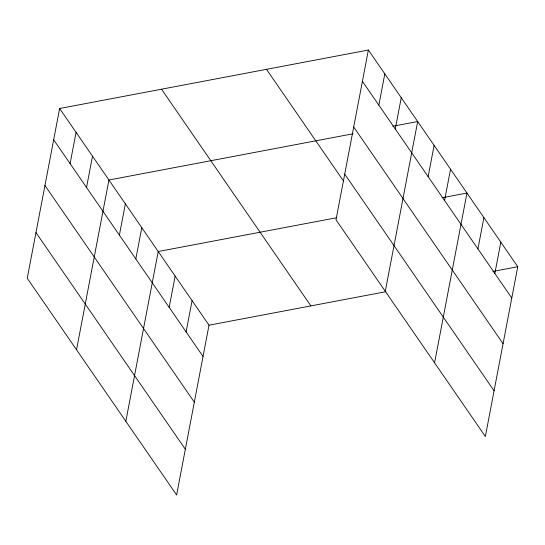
<?xml version="1.0" encoding="UTF-8"?>
<svg xmlns="http://www.w3.org/2000/svg" width="545" height="545" viewBox="0 0 545 545"><rect width="100%" height="100%" fill="white"/><g stroke="black" fill="none" stroke-linecap="round" stroke-linejoin="round"><path stroke-width="0.82" d="M59.637 108.503L27.25 278.277L176.621 494.976L209.001 325.195L59.637 108.503L368.379 50.024L517.75 266.723L485.363 436.497L335.999 219.805L368.379 50.024M70.101 163.623L76.068 132.34M86.532 187.46L92.5 156.177M76.538 349.788L108.925 180.014L353.065 133.777M119.389 235.133L125.357 203.85M135.821 258.97L141.789 227.687M125.834 421.299L158.22 251.518L336.755 217.707M169.182 307.366L175.149 276.077M186.111 331.925L192.078 300.636M378.843 105.151L384.811 73.861M395.275 128.981L401.243 97.698M385.288 291.309L417.674 121.535L392.822 126.242M428.138 176.655L434.106 145.372M444.57 200.492L450.538 169.209M434.576 362.82L466.963 193.046L442.118 197.753M477.924 248.888L483.892 217.605M494.853 273.447L500.821 242.164M209.001 325.195L385.874 291.698M492.898 271.43L517.75 266.723M362.411 81.314L511.782 298.006M353.698 127.012L503.062 343.711M344.713 174.1L494.083 390.799M266.498 69.324L343.813 181.499M161.524 89.203L310.888 305.902M53.669 139.786L203.04 356.478M44.949 185.484L194.32 402.183M35.97 232.572L185.334 449.271"/></g></svg>
